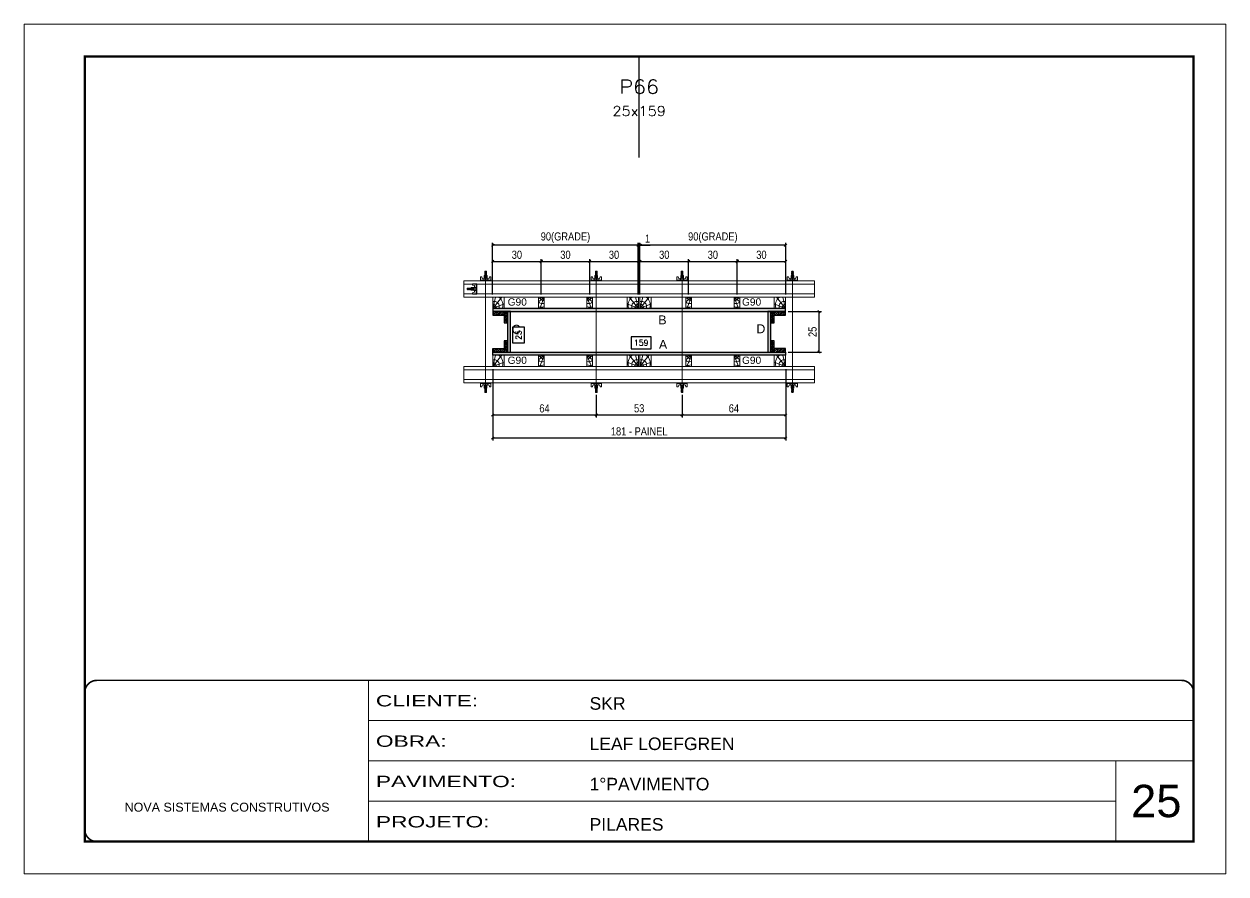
# Model space of a CAD drawing. Extents: x 14400 to 27878, y -21631 to 6985.
# Drawn here: x 14413 to 15898, y -957 to 93 of the extents above; entities that cross this region are included whole.
import ezdxf
from ezdxf.enums import TextEntityAlignment as Align

# ---------------------------------------------------------------- set-up
doc = ezdxf.new("R2010")
doc.units = 0
for name, pattern in [('CONTINUO', [0]), ('DASHED', [0.75, 0.5, -0.25]), ('HIDDEN', [0.375, 0.25, -0.125])]:
    doc.linetypes.add(name, pattern=pattern)
for name, color, linetype, lineweight in [('CARIMBO', 255, 'Continuous', 9), ('Folhas', 255, 'Continuous', 9), ('Hachura', 251, 'Continuous', 9), ('Madeira', 126, 'Continuous', 18), ('Perfil Metálico', 224, 'Continuous', 18), ('SARRAFO DE PRESSAO', 251, 'DASHED', 9), ('Texto Seção', 7, 'Continuous', 15)]:
    doc.layers.add(name, color=color, linetype=linetype, lineweight=lineweight)
for name, color, linetype in [('CHAPA', 1, 'Continuous'), ('COTA', 241, 'Continuous'), ('MEIO_PONT', 93, 'Continuous'), ('SARRAFO', 251, 'Continuous'), ('Texto de Titulo', 7, 'Continuous'), ('Texto Qtd Sarr', 242, 'Continuous'), ('TEXTO_GERAL', 7, 'Continuous')]:
    doc.layers.add(name, color=color, linetype=linetype)
doc.styles.add('ARIAL', font='arial.ttf')
doc.styles.add('COTA TECNICA 2X', font='techl___.ttf', dxfattribs={"height": 10})
doc.styles.add('ROMANS', font='romans.shx')
doc.styles.add('SANSSERIF', font='sas_____.pfb')
doc.styles.add('Tecnologia', font='')
doc.styles.get('Tecnologia').set_extended_font_data('Forgotten Futurist')
doc.dimstyles.new('SECAO PILAR', dxfattribs={"dimtxt": 10, "dimasz": 3, "dimexe": 3, "dimexo": 3, "dimgap": 3, "dimtad": 1, "dimdec": 1, "dimlfac": 0.5, "dimzin": 12, "dimdsep": 46, "dimtxsty": 'COTA TECNICA 2X', "dimblk1": 'OBLIQUE', "dimblk2": 'OBLIQUE', "dimsah": 1, "dimcen": 0.9, "dimclrd": 256, "dimclre": 256, "dimclrt": 256, "dimadec": 1, "dimazin": 3, "dimtfac": 1, "dimtdec": 1, "dimtmove": 0, "dimatfit": 3, "dimfxl": 1, "dimtolj": 1, "dimtzin": 12, "dimarcsym": 0})
doc.dimstyles.new('SECÇÃO 2', dxfattribs={"dimtxt": 7, "dimasz": 6, "dimexe": 0.18, "dimexo": 2, "dimgap": -4, "dimtad": 3, "dimdec": 1, "dimlfac": 0.5, "dimzin": 12, "dimdsep": 46, "dimtxsty": 'ROMANS', "dimblk": 'ARCHTICK', "dimcen": 0.09, "dimse1": 1, "dimse2": 1, "dimsd1": 1, "dimsd2": 1, "dimclrd": 180, "dimclre": 5, "dimclrt": 1, "dimadec": 0, "dimazin": 3, "dimtfac": 1, "dimtdec": 1, "dimtofl": 0, "dimtmove": 0, "dimatfit": 3, "dimldrblk": 'ARCHTICK', "dimfxl": 1, "dimtolj": 1, "dimtzin": 0, "dimarcsym": 0})

# ---------------------------------------------------------------- blocks, each defined once
blk = doc.blocks.new('9999999999')
at = {"color": 30, "linetype": 'CONTINUO'}
for p, q in [((98564.6, 34230.2), (98564.6, 34429.4)), ((98564.6, 34379.6), (99584, 34379.6)), ((98564.6, 34329.8), (99488, 34329.8)), ((99584, 34329.8), (99488, 34329.8)), ((99488, 34329.8), (99488, 34230.2)), ((98564.6, 34280), (99488, 34280))]:
    blk.add_line(p, q, dxfattribs=at)
at = {"color": 30, "linetype": 'CONTINUO', "const_width": 2}
blk.add_lwpolyline([(99584, 34230.2), (99584, 34414.4, 0.414214), (99569, 34429.4), (98229, 34429.4, 0.414214), (98214, 34414.4), (98214, 34245.2, 0.414214), (98229, 34230.2), (99584, 34230.2)], format="xyb", dxfattribs=at)
at = {"layer": 'Folhas'}
blk.add_lwpolyline([(98139, 34190.2), (99624, 34190.2), (99624, 35240.2), (98139, 35240.2)], close=True, dxfattribs=at)
at = {"layer": 'Folhas', "color": 30, "const_width": 3}
blk.add_lwpolyline([(98214, 34230.2), (99584, 34230.2), (99584, 35200.2), (98214, 35200.2)], close=True, dxfattribs=at)
at = {"color": 7, "linetype": 'Continuous', "ltscale": 5, "style": 'ARIAL'}
for s, height, p in [('SKR', 15.48, (98837.7, 34393.1)), ('LEAF LOEFGREN', 15.483, (98837.7, 34343.3)), ('1°PAVIMENTO', 15.483, (98837.7, 34293.5)), ('NOVA SISTEMAS CONSTRUTIVOS', 11.059, (98263.2, 34267.2)), ('PILARES', 15.48, (98837.7, 34243.7))]:
    blk.add_text(s, height=height, dxfattribs=at).set_placement(p)
at = {"layer": 'Folhas', "color": 7, "style": 'Tecnologia', "width": 1.5}
for s, p in [('CLIENTE:', (98573.7, 34397.2)), ('OBRA:', (98573.7, 34347.3)), ('PAVIMENTO:', (98573.7, 34297.5)), ('PROJETO:', (98573.7, 34247.7))]:
    blk.add_text(s, height=14, dxfattribs=at).set_placement(p)
blk = doc.blocks.new('*D990')
at = {"layer": 'COTA', "color": 180, "lineweight": -2, "transparency": 16777216}
for p, q in [((15031.9, -281.2), (15016.9, -281.2)), ((15016.9, -281.2), (15016.9, -300.6)), ((15031.9, -300.6), (15031.9, -281.2)), ((15016.9, -300.6), (15031.9, -300.6))]:
    blk.add_line(p, q, dxfattribs=at)
at = {"layer": 'Defpoints', "color": 0, "transparency": 16777216}
for p in [(15031.8, -262), (15031.8, -312), (15035.9, -312)]:
    blk.add_point(p, dxfattribs=at)
at = {"layer": 'COTA', "color": 1, "transparency": 16777216, "insert": (15024.4, -290.9), "char_height": 7, "attachment_point": 5, "rotation": 90, "style": 'ROMANS'}
blk.add_mtext('\\A1;25', dxfattribs=at)
blk = doc.blocks.new('_ArchTick')
at = {"color": 0, "linetype": 'ByBlock', "const_width": 0.15}
blk.add_lwpolyline([(-0.5, -0.5), (0.5, 0.5)], dxfattribs=at)
blk = doc.blocks.new('*D991')
at = {"layer": 'COTA', "color": 180, "lineweight": -2, "transparency": 16777216}
for p, q in [((15188.4, -293), (15163.7, -293)), ((15163.7, -293), (15163.7, -308)), ((15188.4, -308), (15188.4, -293)), ((15163.7, -308), (15188.4, -308))]:
    blk.add_line(p, q, dxfattribs=at)
at = {"layer": 'Defpoints', "color": 0, "transparency": 16777216}
for p in [(15014.5, -312), (15332.5, -312), (15332.5, -312)]:
    blk.add_point(p, dxfattribs=at)
at = {"layer": 'COTA', "color": 1, "transparency": 16777216, "insert": (15176, -300.5), "char_height": 7, "attachment_point": 5, "style": 'ROMANS'}
blk.add_mtext('\\A1;159', dxfattribs=at)
blk = doc.blocks.new('_Oblique')
at = {"color": 0, "linetype": 'ByBlock', "lineweight": -2}
blk.add_line((-0.5, -0.5), (0.5, 0.5), dxfattribs=at)
blk = doc.blocks.new('*D992')
at = {"layer": 'COTA', "lineweight": -2, "transparency": 16777216}
for p, q in [((14992.5, -333), (14992.5, -421.1)), ((15354.5, -332.9), (15354.5, -421.1)), ((14992.5, -418.1), (15354.5, -418.1))]:
    blk.add_line(p, q, dxfattribs=at)
at = {"layer": 'Defpoints', "color": 0, "transparency": 16777216}
for p in [(14992.5, -330), (15354.5, -329.9), (15354.5, -418.1)]:
    blk.add_point(p, dxfattribs=at)
at = {"layer": 'COTA', "lineweight": -2, "transparency": 16777216, "xscale": 3, "yscale": 3, "zscale": 3, "rotation": 180}
blk.add_blockref('_Oblique', (14992.5, -418.1), dxfattribs=at)
at = {"layer": 'COTA', "lineweight": -2, "transparency": 16777216, "xscale": 3, "yscale": 3, "zscale": 3}
blk.add_blockref('_Oblique', (15354.5, -418.1), dxfattribs=at)
at = {"layer": 'COTA', "transparency": 16777216, "insert": (15173.5, -410), "char_height": 10, "attachment_point": 5, "style": 'COTA TECNICA 2X'}
blk.add_mtext('\\A1;181 - PAINEL', dxfattribs=at)
blk = doc.blocks.new('*D993')
at = {"layer": 'COTA', "lineweight": -2, "transparency": 16777216}
for p, q in [((14992.5, -333), (14992.5, -392.7)), ((15120.5, -364.7), (15120.5, -392.7)), ((14992.5, -389.7), (15120.5, -389.7))]:
    blk.add_line(p, q, dxfattribs=at)
at = {"layer": 'Defpoints', "color": 0, "transparency": 16777216}
for p in [(14992.5, -330), (15120.5, -361.7), (15120.5, -389.7)]:
    blk.add_point(p, dxfattribs=at)
at = {"layer": 'COTA', "lineweight": -2, "transparency": 16777216, "xscale": 3, "yscale": 3, "zscale": 3, "rotation": 180}
blk.add_blockref('_Oblique', (14992.5, -389.7), dxfattribs=at)
at = {"layer": 'COTA', "lineweight": -2, "transparency": 16777216, "xscale": 3, "yscale": 3, "zscale": 3}
blk.add_blockref('_Oblique', (15120.5, -389.7), dxfattribs=at)
at = {"layer": 'COTA', "transparency": 16777216, "insert": (15056.5, -381.6), "char_height": 10, "attachment_point": 5, "style": 'COTA TECNICA 2X'}
blk.add_mtext('\\A1;64', dxfattribs=at)
blk = doc.blocks.new('*D994')
at = {"layer": 'COTA', "lineweight": -2, "transparency": 16777216}
for p, q in [((15354.5, -333), (15354.5, -392.7)), ((15226.5, -364.7), (15226.5, -392.7)), ((15226.5, -389.7), (15354.5, -389.7))]:
    blk.add_line(p, q, dxfattribs=at)
at = {"layer": 'Defpoints', "color": 0, "transparency": 16777216}
for p in [(15354.5, -330), (15226.5, -361.7), (15354.5, -389.7)]:
    blk.add_point(p, dxfattribs=at)
at = {"layer": 'COTA', "lineweight": -2, "transparency": 16777216, "xscale": 3, "yscale": 3, "zscale": 3, "rotation": 180}
blk.add_blockref('_Oblique', (15226.5, -389.7), dxfattribs=at)
at = {"layer": 'COTA', "lineweight": -2, "transparency": 16777216, "xscale": 3, "yscale": 3, "zscale": 3}
blk.add_blockref('_Oblique', (15354.5, -389.7), dxfattribs=at)
at = {"layer": 'COTA', "transparency": 16777216, "insert": (15290.5, -381.6), "char_height": 10, "attachment_point": 5, "style": 'COTA TECNICA 2X'}
blk.add_mtext('\\A1;64', dxfattribs=at)
blk = doc.blocks.new('C')
at = {"layer": 'Hachura', "color": 0}
for p, q in [((0, 3.22), (0, -3.22)), ((0.45, 3.22), (0, 3.22)), ((0.46, 3.16), (0, 3.16)), ((0.46, 3.05), (0, 3.05)), ((0.46, 2.88), (0, 2.88)), ((0, 2.75), (0, -1.16)), ((0.46, 2.65), (0, 2.65)), ((0.46, 2.23), (0, 2.23)), ((0.46, 1.51), (0, 1.51)), ((0.39, 0.49), (0.17, 0.49)), ((0.45, -3.23), (0.45, 3.22)), ((0.45, 3.22), (2.58, 3.22)), ((1.74, 0.97), (0.45, 0.97)), ((1.45, 0.1), (0.45, 0.1)), ((1.35, 1.94), (1.35, 0.96)), ((2.58, 2.39), (1.47, 2.09)), ((1.74, -0.97), (1.74, 0.97)), ((1.74, 0.97), (1.74, 0.84)), ((1.74, 0.97), (1.74, 0.84)), ((1.74, 0.84), (3.35, 0.84)), ((3.35, 0.45), (1.74, 0.45)), ((2.58, 3.22), (2.58, 2.39)), ((3.32, 0.84), (3.32, -0.84)), ((3.35, 0.84), (3.35, -0.84)), ((3.68, 0.45), (3.35, 0.45)), ((3.84, -0.52), (3.35, 0.45)), ((3.35, 0.06), (3.67, -0.57)), ((3.68, 0.45), (4.16, -0.52)), ((3.72, 0.5), (4.25, -0.57)), ((4.37, -0.55), (3.83, 0.53)), ((4.15, 0.45), (3.93, 0.45)), ((4.42, -0.52), (3.93, 0.45)), ((4.15, 0.45), (4.26, 0.45)), ((4.26, 0.45), (4.74, -0.52)), ((4.3, 0.5), (4.83, -0.57)), ((4.95, -0.55), (4.41, 0.53)), ((4.51, 0.45), (4.84, 0.45)), ((5, -0.52), (4.51, 0.45)), ((4.84, 0.45), (5.32, -0.52)), ((4.88, 0.5), (5.41, -0.57)), ((5.53, -0.55), (4.99, 0.53)), ((5.58, -0.52), (5.09, 0.45)), ((5.42, 0.45), (5.09, 0.45)), ((5.58, -0.52), (5.09, 0.45)), ((5.42, 0.45), (5.74, -0.19)), ((5.46, 0.5), (5.74, -0.07)), ((5.74, 0.19), (5.57, 0.53)), ((5.74, 0.32), (5.68, 0.45)), ((5.68, 0.45), (5.74, 0.45)), ((5.74, 0.45), (5.9, 0.29)), ((5.74, 0.45), (5.74, -0.52)), ((5.9, -0.36), (5.9, 0.29)), ((0.45, 0), (0, 0)), ((0.46, -1.52), (0, -1.52)), ((0.46, -2.23), (0, -2.23)), ((0.46, -2.65), (0, -2.65)), ((0.46, -2.88), (0, -2.88)), ((0.46, -3.05), (0, -3.05)), ((0.46, -3.16), (0, -3.16)), ((0, -3.22), (2.57, -3.22)), ((0.08, -0.48), (0.29, -0.48)), ((0.29, -0.48), (0.4, -0.48)), ((0.45, 0), (0.45, -0.97)), ((0.45, -0.16), (1.45, -0.16)), ((0.45, -0.65), (0.45, -0.32)), ((0.45, -3.23), (0.45, -0.65)), ((0.45, -0.97), (1.74, -0.97)), ((1.35, -1.94), (1.35, -0.97)), ((2.58, -2.39), (1.47, -2.1)), ((3.35, -0.32), (1.74, -0.32)), ((3.35, -0.84), (1.74, -0.84)), ((2.58, -3.23), (2.58, -2.39)), ((3.35, -0.07), (3.58, -0.52)), ((3.35, -0.52), (3.58, -0.52)), ((3.84, -0.52), (4.16, -0.52)), ((4.42, -0.52), (4.74, -0.52)), ((4.63, -0.52), (4.74, -0.52)), ((5, -0.52), (5.32, -0.52)), ((5.58, -0.52), (5.74, -0.52)), ((5.74, -0.52), (5.9, -0.36)), ((5.74, -0.52), (5.74, -0.52))]:
    blk.add_line(p, q, dxfattribs=at)
for centre, radius, start, end in [((1.52, 1.94), 0.161, 104.74356, 180), ((1.44, -0.03), 0.129, 272.69497, 87.30503), ((3.81, 0.39), 0.143, 25.56881, 154.43119), ((4.39, 0.39), 0.143, 25.56881, 154.43119), ((4.97, 0.39), 0.143, 25.56881, 154.43119), ((5.55, 0.39), 0.143, 25.56881, 154.43119), ((0.17, -0.37), 0.174, 221.74404, 317.85924), ((1.52, -1.94), 0.161, 180, 255.25644), ((3.71, -0.4), 0.174, 222.14076, 318.25596), ((4.29, -0.4), 0.174, 222.14076, 318.25596), ((4.87, -0.4), 0.174, 222.14076, 318.25596), ((5.45, -0.4), 0.174, 222.14076, 318.25596), ((5.61, -0.4), 0.174, 317.85924, 318.25596)]:
    blk.add_arc(centre, radius, start, end, dxfattribs=at)
blk = doc.blocks.new('*D1011')
at = {"layer": 'COTA', "lineweight": -2, "transparency": 16777216}
for p, q in [((15120.5, -364.7), (15120.5, -392.7)), ((15226.5, -364.7), (15226.5, -392.7)), ((15120.5, -389.7), (15226.5, -389.7))]:
    blk.add_line(p, q, dxfattribs=at)
at = {"layer": 'Defpoints', "color": 0, "transparency": 16777216}
for p in [(15120.5, -361.7), (15226.5, -361.7), (15226.5, -389.7)]:
    blk.add_point(p, dxfattribs=at)
at = {"layer": 'COTA', "lineweight": -2, "transparency": 16777216, "xscale": 3, "yscale": 3, "zscale": 3, "rotation": 180}
blk.add_blockref('_Oblique', (15120.5, -389.7), dxfattribs=at)
at = {"layer": 'COTA', "lineweight": -2, "transparency": 16777216, "xscale": 3, "yscale": 3, "zscale": 3}
blk.add_blockref('_Oblique', (15226.5, -389.7), dxfattribs=at)
at = {"layer": 'COTA', "transparency": 16777216, "insert": (15173.5, -381.5), "char_height": 10, "attachment_point": 5, "style": 'COTA TECNICA 2X'}
blk.add_mtext('\\A1;53', dxfattribs=at)
blk = doc.blocks.new('*D995')
at = {"layer": 'COTA', "lineweight": -2, "transparency": 16777216}
for p, q in [((15174.5, -241), (15174.5, -197)), ((15174.5, -200), (15234.5, -200)), ((15234.5, -241), (15234.5, -197))]:
    blk.add_line(p, q, dxfattribs=at)
at = {"layer": 'Defpoints', "color": 0, "transparency": 16777216}
for p in [(15234.5, -200), (15174.5, -244), (15234.5, -244)]:
    blk.add_point(p, dxfattribs=at)
at = {"layer": 'COTA', "lineweight": -2, "transparency": 16777216, "xscale": 3, "yscale": 3, "zscale": 3, "rotation": 180}
blk.add_blockref('_Oblique', (15174.5, -200), dxfattribs=at)
at = {"layer": 'COTA', "lineweight": -2, "transparency": 16777216, "xscale": 3, "yscale": 3, "zscale": 3}
blk.add_blockref('_Oblique', (15234.5, -200), dxfattribs=at)
at = {"layer": 'COTA', "transparency": 16777216, "insert": (15204.5, -191.8), "char_height": 10, "attachment_point": 5, "style": 'COTA TECNICA 2X'}
blk.add_mtext('\\A1;30', dxfattribs=at)
blk = doc.blocks.new('*D996')
at = {"layer": 'COTA', "lineweight": -2, "transparency": 16777216}
for p, q in [((15234.5, -241), (15234.5, -197)), ((15234.5, -200), (15294.5, -200)), ((15294.5, -241), (15294.5, -197))]:
    blk.add_line(p, q, dxfattribs=at)
at = {"layer": 'Defpoints', "color": 0, "transparency": 16777216}
for p in [(15294.5, -200), (15234.5, -244), (15294.5, -244)]:
    blk.add_point(p, dxfattribs=at)
at = {"layer": 'COTA', "lineweight": -2, "transparency": 16777216, "xscale": 3, "yscale": 3, "zscale": 3, "rotation": 180}
blk.add_blockref('_Oblique', (15234.5, -200), dxfattribs=at)
at = {"layer": 'COTA', "lineweight": -2, "transparency": 16777216, "xscale": 3, "yscale": 3, "zscale": 3}
blk.add_blockref('_Oblique', (15294.5, -200), dxfattribs=at)
at = {"layer": 'COTA', "transparency": 16777216, "insert": (15264.5, -191.8), "char_height": 10, "attachment_point": 5, "style": 'COTA TECNICA 2X'}
blk.add_mtext('\\A1;30', dxfattribs=at)
blk = doc.blocks.new('*D997')
at = {"layer": 'COTA', "lineweight": -2, "transparency": 16777216}
for p, q in [((15294.5, -241), (15294.5, -197)), ((15294.5, -200), (15354.5, -200)), ((15354.5, -241), (15354.5, -197))]:
    blk.add_line(p, q, dxfattribs=at)
at = {"layer": 'Defpoints', "color": 0, "transparency": 16777216}
for p in [(15354.5, -200), (15294.5, -244), (15354.5, -244)]:
    blk.add_point(p, dxfattribs=at)
at = {"layer": 'COTA', "lineweight": -2, "transparency": 16777216, "xscale": 3, "yscale": 3, "zscale": 3, "rotation": 180}
blk.add_blockref('_Oblique', (15294.5, -200), dxfattribs=at)
at = {"layer": 'COTA', "lineweight": -2, "transparency": 16777216, "xscale": 3, "yscale": 3, "zscale": 3}
blk.add_blockref('_Oblique', (15354.5, -200), dxfattribs=at)
at = {"layer": 'COTA', "transparency": 16777216, "insert": (15324.5, -191.8), "char_height": 10, "attachment_point": 5, "style": 'COTA TECNICA 2X'}
blk.add_mtext('\\A1;30', dxfattribs=at)
blk = doc.blocks.new('*D998')
at = {"layer": 'COTA', "lineweight": -2, "transparency": 16777216}
for p, q in [((15174.5, -241), (15174.5, -176.9)), ((15354.5, -241), (15354.5, -176.9)), ((15354.5, -179.9), (15174.5, -179.9))]:
    blk.add_line(p, q, dxfattribs=at)
at = {"layer": 'Defpoints', "color": 0, "transparency": 16777216}
for p in [(15174.5, -179.9), (15174.5, -244), (15354.5, -244)]:
    blk.add_point(p, dxfattribs=at)
at = {"layer": 'COTA', "lineweight": -2, "transparency": 16777216, "xscale": 3, "yscale": 3, "zscale": 3, "rotation": 180}
blk.add_blockref('_Oblique', (15174.5, -179.9), dxfattribs=at)
at = {"layer": 'COTA', "lineweight": -2, "transparency": 16777216, "xscale": 3, "yscale": 3, "zscale": 3}
blk.add_blockref('_Oblique', (15354.5, -179.9), dxfattribs=at)
at = {"layer": 'COTA', "transparency": 16777216, "insert": (15264.5, -170.6), "char_height": 10, "attachment_point": 5, "style": 'COTA TECNICA 2X'}
blk.add_mtext('\\A1;90(GRADE)', dxfattribs=at)
blk = doc.blocks.new('*D1012')
at = {"layer": 'COTA', "lineweight": -2, "transparency": 16777216}
for p, q in [((15357.5, -262), (15398.8, -262)), ((15395.8, -312), (15395.8, -262)), ((15357.5, -312), (15398.8, -312))]:
    blk.add_line(p, q, dxfattribs=at)
at = {"layer": 'Defpoints', "color": 0, "transparency": 16777216}
for p in [(15354.5, -262), (15395.8, -262), (15354.5, -312)]:
    blk.add_point(p, dxfattribs=at)
at = {"layer": 'COTA', "lineweight": -2, "transparency": 16777216, "xscale": 3, "yscale": 3, "zscale": 3}
for p, rotation in [((15395.8, -262), 90), ((15395.8, -312), 270)]:
    blk.add_blockref('_Oblique', p, dxfattribs=dict(at, rotation=rotation))
at = {"layer": 'COTA', "transparency": 16777216, "insert": (15387.7, -287), "char_height": 10, "attachment_point": 5, "rotation": 90, "style": 'COTA TECNICA 2X'}
blk.add_mtext('\\A1;25', dxfattribs=at)
blk = doc.blocks.new('PONTALETE')
at = {"layer": 'Madeira'}
for q in [(2.71, 7), (7, 5.76), (7, 1.74)]:
    blk.add_line((0, 0), q, dxfattribs=at)
blk.add_lwpolyline([(0, 0), (7, 0), (7, 7), (0, 7)], close=True, dxfattribs=at)
for centre, radius, start, end in [((2.04, 0.06), 6.23, 37.28179, 109.09128), ((1.09, 0.9), 3.19, 343.60304, 109.98471), ((-0.21, -0.78), 3.09, 14.63219, 86.0383)]:
    blk.add_arc(centre, radius, start, end, dxfattribs=at)
blk = doc.blocks.new('MEIO PONTALETE')
at = {"layer": 'Madeira'}
for q in [(2.71, 7), (3.5, 2.88), (3.5, 0.87)]:
    blk.add_line((0, 0), q, dxfattribs=at)
blk.add_lwpolyline([(0, 0), (3.5, 0), (3.5, 7), (0, 7)], close=True, dxfattribs=at)
for centre, radius, start, end in [((2.04, 0.06), 6.23, 76.44987, 109.09128), ((1.09, 0.9), 3.19, 40.90626, 109.98471), ((-0.21, -0.78), 3.09, 14.63219, 86.0383)]:
    blk.add_arc(centre, radius, start, end, dxfattribs=at)
blk = doc.blocks.new('*D999')
at = {"layer": 'COTA', "lineweight": -2, "transparency": 16777216}
for p, q in [((14992.4, -241), (14992.4, -197)), ((14992.4, -200), (15052.4, -200)), ((15052.4, -241), (15052.4, -197))]:
    blk.add_line(p, q, dxfattribs=at)
at = {"layer": 'Defpoints', "color": 0, "transparency": 16777216}
for p in [(15052.4, -200), (14992.4, -244), (15052.4, -244)]:
    blk.add_point(p, dxfattribs=at)
at = {"layer": 'COTA', "lineweight": -2, "transparency": 16777216, "xscale": 3, "yscale": 3, "zscale": 3, "rotation": 180}
blk.add_blockref('_Oblique', (14992.4, -200), dxfattribs=at)
at = {"layer": 'COTA', "lineweight": -2, "transparency": 16777216, "xscale": 3, "yscale": 3, "zscale": 3}
blk.add_blockref('_Oblique', (15052.4, -200), dxfattribs=at)
at = {"layer": 'COTA', "transparency": 16777216, "insert": (15022.4, -191.8), "char_height": 10, "attachment_point": 5, "style": 'COTA TECNICA 2X'}
blk.add_mtext('\\A1;30', dxfattribs=at)
blk = doc.blocks.new('*D1000')
at = {"layer": 'COTA', "lineweight": -2, "transparency": 16777216}
for p, q in [((15052.4, -241), (15052.4, -197)), ((15052.4, -200), (15112.4, -200)), ((15112.4, -241), (15112.4, -197))]:
    blk.add_line(p, q, dxfattribs=at)
at = {"layer": 'Defpoints', "color": 0, "transparency": 16777216}
for p in [(15112.4, -200), (15052.4, -244), (15112.4, -244)]:
    blk.add_point(p, dxfattribs=at)
at = {"layer": 'COTA', "lineweight": -2, "transparency": 16777216, "xscale": 3, "yscale": 3, "zscale": 3, "rotation": 180}
blk.add_blockref('_Oblique', (15052.4, -200), dxfattribs=at)
at = {"layer": 'COTA', "lineweight": -2, "transparency": 16777216, "xscale": 3, "yscale": 3, "zscale": 3}
blk.add_blockref('_Oblique', (15112.4, -200), dxfattribs=at)
at = {"layer": 'COTA', "transparency": 16777216, "insert": (15082.4, -191.8), "char_height": 10, "attachment_point": 5, "style": 'COTA TECNICA 2X'}
blk.add_mtext('\\A1;30', dxfattribs=at)
blk = doc.blocks.new('*D974')
at = {"layer": 'COTA', "lineweight": -2, "transparency": 16777216}
for p, q in [((15112.4, -241), (15112.4, -197)), ((15112.4, -200), (15172.4, -200)), ((15172.4, -241), (15172.4, -197))]:
    blk.add_line(p, q, dxfattribs=at)
at = {"layer": 'Defpoints', "color": 0, "transparency": 16777216}
for p in [(15172.4, -200), (15112.4, -244), (15172.4, -244)]:
    blk.add_point(p, dxfattribs=at)
at = {"layer": 'COTA', "lineweight": -2, "transparency": 16777216, "xscale": 3, "yscale": 3, "zscale": 3, "rotation": 180}
blk.add_blockref('_Oblique', (15112.4, -200), dxfattribs=at)
at = {"layer": 'COTA', "lineweight": -2, "transparency": 16777216, "xscale": 3, "yscale": 3, "zscale": 3}
blk.add_blockref('_Oblique', (15172.4, -200), dxfattribs=at)
at = {"layer": 'COTA', "transparency": 16777216, "insert": (15142.4, -191.8), "char_height": 10, "attachment_point": 5, "style": 'COTA TECNICA 2X'}
blk.add_mtext('\\A1;30', dxfattribs=at)
blk = doc.blocks.new('*D975')
at = {"layer": 'COTA', "lineweight": -2, "transparency": 16777216}
for p, q in [((14992.4, -241), (14992.4, -176.9)), ((15172.4, -241), (15172.4, -176.9)), ((15172.4, -179.9), (14992.4, -179.9))]:
    blk.add_line(p, q, dxfattribs=at)
at = {"layer": 'Defpoints', "color": 0, "transparency": 16777216}
for p in [(14992.4, -179.9), (14992.4, -244), (15172.4, -244)]:
    blk.add_point(p, dxfattribs=at)
at = {"layer": 'COTA', "lineweight": -2, "transparency": 16777216, "xscale": 3, "yscale": 3, "zscale": 3, "rotation": 180}
blk.add_blockref('_Oblique', (14992.4, -179.9), dxfattribs=at)
at = {"layer": 'COTA', "lineweight": -2, "transparency": 16777216, "xscale": 3, "yscale": 3, "zscale": 3}
blk.add_blockref('_Oblique', (15172.4, -179.9), dxfattribs=at)
at = {"layer": 'COTA', "transparency": 16777216, "insert": (15082.4, -170.6), "char_height": 10, "attachment_point": 5, "style": 'COTA TECNICA 2X'}
blk.add_mtext('\\A1;90(GRADE)', dxfattribs=at)
blk = doc.blocks.new('*D1001')
at = {"layer": 'COTA', "lineweight": -2, "transparency": 16777216}
for p, q in [((15172.5, -241), (15172.5, -176.9)), ((15174.5, -241), (15174.5, -176.9)), ((15172.5, -179.9), (15169.5, -179.9)), ((15172.5, -179.9), (15174.5, -179.9)), ((15174.5, -179.9), (15187.1, -179.9))]:
    blk.add_line(p, q, dxfattribs=at)
at = {"layer": 'Defpoints', "color": 0, "transparency": 16777216}
for p in [(15174.5, -179.9), (15172.5, -244), (15174.5, -244)]:
    blk.add_point(p, dxfattribs=at)
at = {"layer": 'COTA', "lineweight": -2, "transparency": 16777216, "xscale": 3, "yscale": 3, "zscale": 3}
blk.add_blockref('_Oblique', (15172.5, -179.9), dxfattribs=at)
at = {"layer": 'COTA', "lineweight": -2, "transparency": 16777216, "xscale": 3, "yscale": 3, "zscale": 3, "rotation": 180}
blk.add_blockref('_Oblique', (15174.5, -179.9), dxfattribs=at)
at = {"layer": 'COTA', "transparency": 16777216, "insert": (15183.8, -171.8), "char_height": 10, "attachment_point": 5, "style": 'COTA TECNICA 2X'}
blk.add_mtext('\\A1;1', dxfattribs=at)
blk = doc.blocks.new('titulo1')
at = {"layer": 'Defpoints', "color": 252, "linetype": 'HIDDEN', "ltscale": 2}
blk.add_line((0, 0), (0, 125), dxfattribs=at)
at = {"layer": 'Defpoints', "style": 'ROMANS', "oblique": 15}
blk.add_attdef('FOLHA', text='', height=10, dxfattribs=at).set_placement((0, 15.6), align=Align.MIDDLE_CENTER)
at = {"layer": 'Texto Qtd Sarr', "color": 3, "style": 'ROMANS', "oblique": 15}
for tag, height, p in [('TITULO', 17, (0, 71.4)), ('SEÇÃO', 12, (0, 41.5))]:
    blk.add_attdef(tag, text='', height=height, dxfattribs=at).set_placement(p, align=Align.MIDDLE_CENTER)

msp = doc.modelspace()

# ---------------------------------------------------------------- hatches: boundary and pattern name
at = {"layer": 'Hachura'}
h = msp.add_hatch(color=256, dxfattribs=at)
h.dxf.hatch_style = 1
h.paths.add_polyline_path([(15354.47, -261.98), (15354.47, -257.98), (14992.47, -257.98), (14992.47, -261.98)])
h = msp.add_hatch(dxfattribs=at)
h.set_pattern_fill('ANSI31', color=256, scale=0.5, angle=180, style=0)
h.set_pattern_definition([(225, (5868.5154, -23191.3835), (1.12253202, -1.12253202), [])])
h.paths.add_polyline_path([(15006.47, -261.98), (15006.47, -266.38), (14992.47, -266.38), (14992.47, -261.98)])
h = msp.add_hatch(dxfattribs=at)
h.set_pattern_fill('ANSI31', color=256, scale=0.5, angle=270, style=0)
h.set_pattern_definition([(315, (37902.2754, -9764.9272), (1.12253202, 1.12253202), [])])
h.paths.add_polyline_path([(15010.87, -275.98), (15006.47, -275.98), (15006.47, -261.98), (15010.87, -261.98)])
h = msp.add_hatch(color=256, dxfattribs=at)
h.dxf.hatch_style = 1
h.paths.add_polyline_path([(15010.87, -311.98), (15014.47, -311.98), (15014.47, -261.98), (15010.87, -261.98)])
h = msp.add_hatch(color=256, dxfattribs=at)
h.dxf.hatch_style = 1
h.paths.add_polyline_path([(15332.47, -311.98), (15336.07, -311.98), (15336.07, -261.98), (15332.47, -261.98)])
h = msp.add_hatch(dxfattribs=at)
h.set_pattern_fill('ANSI31', color=256, scale=0.5, angle=270, style=0)
h.set_pattern_definition([(315, (38231.8754, -9764.9272), (1.12253202, 1.12253202), [])])
h.paths.add_polyline_path([(15340.47, -275.98), (15336.07, -275.98), (15336.07, -261.98), (15340.47, -261.98)])
h = msp.add_hatch(dxfattribs=at)
h.set_pattern_fill('ANSI31', color=256, scale=0.5, angle=180, style=0)
h.set_pattern_definition([(225, (6216.5154, -23191.3835), (1.12253202, -1.12253202), [])])
h.paths.add_polyline_path([(15354.47, -261.98), (15354.47, -266.38), (15340.47, -266.38), (15340.47, -261.98)])
h = msp.add_hatch(dxfattribs=at)
h.set_pattern_fill('ANSI31', color=256, scale=0.5, angle=180, style=0)
h.set_pattern_definition([(225, (5868.5154, -23203.3835), (1.12253202, -1.12253202), [])])
h.paths.add_polyline_path([(15006.47, -311.98), (15006.47, -307.58), (14992.47, -307.58), (14992.47, -311.98)])
h = msp.add_hatch(dxfattribs=at)
h.set_pattern_fill('ANSI31', color=256, scale=0.5, angle=270, style=0)
h.set_pattern_definition([(315, (37902.2754, -9800.9272), (1.12253202, 1.12253202), [])])
h.paths.add_polyline_path([(15010.87, -311.98), (15006.47, -311.98), (15006.47, -297.98), (15010.87, -297.98)])
h = msp.add_hatch(dxfattribs=at)
h.set_pattern_fill('ANSI31', color=256, scale=0.5, angle=270, style=0)
h.set_pattern_definition([(315, (38231.8754, -9800.9272), (1.12253202, 1.12253202), [])])
h.paths.add_polyline_path([(15340.47, -311.98), (15336.07, -311.98), (15336.07, -297.98), (15340.47, -297.98)])
h = msp.add_hatch(dxfattribs=at)
h.set_pattern_fill('ANSI31', color=256, scale=0.5, angle=180, style=0)
h.set_pattern_definition([(225, (5851.5154, -23203.3835), (1.12253202, -1.12253202), [])])
h.paths.add_polyline_path([(15340.47, -311.98), (15340.47, -307.58), (15354.47, -307.58), (15354.47, -311.98)])
h = msp.add_hatch(color=256, dxfattribs=at)
h.dxf.hatch_style = 1
h.paths.add_polyline_path([(15354.47, -311.98), (15354.47, -315.98), (14992.47, -315.98), (14992.47, -311.98)])

# ---------------------------------------------------------------- linework, layer by layer
at = {"layer": 'CHAPA'}
for points in [[(15354.47, -261.98), (15354.47, -257.98), (14992.47, -257.98), (14992.47, -261.98)], [(15010.87, -311.98), (15014.47, -311.98), (15014.47, -261.98), (15010.87, -261.98)], [(15332.47, -311.98), (15336.07, -311.98), (15336.07, -261.98), (15332.47, -261.98)], [(15354.47, -311.98), (15354.47, -315.98), (14992.47, -315.98), (14992.47, -311.98)]]:
    msp.add_lwpolyline(points, close=True, dxfattribs=at)
at = {"layer": 'Hachura'}
for p, q in [((14983.78, -360.75), (14983.78, -217)), ((15120.47, -360.75), (15120.47, -217)), ((15226.47, -360.75), (15226.47, -217)), ((15362.86, -360.75), (15362.86, -217))]:
    msp.add_line(p, q, dxfattribs=at)
at = {"layer": 'Madeira'}
for points in [[(14992.47, -257.98), (14992.47, -243.98), (15172.47, -243.98), (15172.47, -257.98)], [(15174.47, -257.98), (15174.47, -243.98), (15354.47, -243.98), (15354.47, -257.98)], [(14992.47, -329.98), (14992.47, -315.98), (15172.47, -315.98), (15172.47, -329.98)], [(15174.47, -329.98), (15174.47, -315.98), (15354.47, -315.98), (15354.47, -329.98)]]:
    msp.add_lwpolyline(points, close=True, dxfattribs=at)
at = {"layer": 'Perfil Metálico'}
for p, q in [((15390.19, -228.04), (14956.75, -228.04)), ((15390.19, -240.04), (14956.75, -240.04)), ((15390.19, -333.98), (14956.75, -333.98)), ((15390.19, -345.98), (14956.75, -345.98))]:
    msp.add_line(p, q, dxfattribs=at)
for points in [[(15390.19, -243.97), (15390.19, -223.97), (14956.75, -224.04), (14956.75, -244.04)], [(14956.75, -329.98), (14956.75, -349.98), (15390.19, -349.92), (15390.19, -329.92)]]:
    msp.add_lwpolyline(points, close=True, dxfattribs=at)
at = {"layer": 'SARRAFO'}
for points in [[(14992.47, -266.38), (15006.47, -266.38), (15006.47, -261.98), (14992.47, -261.98)], [(14992.47, -266.38), (15006.47, -266.38), (15006.47, -261.98), (14992.47, -261.98)], [(15006.47, -261.98), (15006.47, -275.98), (15010.87, -275.98), (15010.87, -261.98)], [(15006.47, -261.98), (15006.47, -275.98), (15010.87, -275.98), (15010.87, -261.98)], [(15336.07, -261.98), (15336.07, -275.98), (15340.47, -275.98), (15340.47, -261.98)], [(15336.07, -261.98), (15336.07, -275.98), (15340.47, -275.98), (15340.47, -261.98)], [(15340.47, -266.38), (15354.47, -266.38), (15354.47, -261.98), (15340.47, -261.98)], [(15340.47, -266.38), (15354.47, -266.38), (15354.47, -261.98), (15340.47, -261.98)], [(14992.47, -307.58), (15006.47, -307.58), (15006.47, -311.98), (14992.47, -311.98)], [(14992.47, -307.58), (15006.47, -307.58), (15006.47, -311.98), (14992.47, -311.98)], [(15006.47, -297.98), (15006.47, -311.98), (15010.87, -311.98), (15010.87, -297.98)], [(15006.47, -297.98), (15006.47, -311.98), (15010.87, -311.98), (15010.87, -297.98)], [(15336.07, -297.98), (15336.07, -311.98), (15340.47, -311.98), (15340.47, -297.98)], [(15336.07, -297.98), (15336.07, -311.98), (15340.47, -311.98), (15340.47, -297.98)], [(15354.47, -307.58), (15340.47, -307.58), (15340.47, -311.98), (15354.47, -311.98)], [(15354.47, -307.58), (15340.47, -307.58), (15340.47, -311.98), (15354.47, -311.98)]]:
    msp.add_lwpolyline(points, close=True, dxfattribs=at)

# ---------------------------------------------------------------- block references
at = {"layer": 'Hachura', "linetype": 'Continuous', "yscale": 2, "zscale": 2}
for p, xscale, rotation in [((14983.79, -224), -2, 270), ((15120.46, -224), 2, 90.00000000000001), ((15226.46, -224), 2, 90.00000000000001), ((15362.85, -224), 2, 90.00000000000001), ((14972.78, -233.97), 2, 180), ((14983.78, -349.95), 2, 270), ((15120.47, -349.95), -2, 90), ((15226.47, -349.95), -2, 90), ((15362.86, -349.95), -2, 90)]:
    msp.add_blockref('C', p, dxfattribs=dict(at, xscale=xscale, rotation=rotation))
at = {"layer": 'MEIO_PONT'}
for name, p, xscale, yscale, zscale, rotation in [('PONTALETE', (14992.47, -257.98), -2, 2, 2, 270), ('MEIO PONTALETE', (15055.97, -243.98), 1.999999997962732, 1.999999997962732, 1.999999997962732, 180), ('MEIO PONTALETE', (15108.97, -243.98), -1.999999997962732, 1.999999997962732, 1.999999997962732, 180), ('PONTALETE', (15172.47, -257.98), 2, 2, 2, 89.99999999999997), ('PONTALETE', (15174.47, -257.98), -2, 2, 2, 270), ('MEIO PONTALETE', (15237.97, -243.98), 1.999999997962732, 1.999999997962732, 1.999999997962732, 180), ('MEIO PONTALETE', (15290.97, -243.98), -1.999999997962732, 1.999999997962732, 1.999999997962732, 180), ('PONTALETE', (15354.47, -257.98), 2, 2, 2, 89.99999999999997), ('PONTALETE', (14992.47, -329.98), -2, 2, 2, 270), ('MEIO PONTALETE', (15055.97, -315.98), 1.999999997962732, 1.999999997962732, 1.999999997962732, 180), ('MEIO PONTALETE', (15108.97, -315.98), -1.999999997962732, 1.999999997962732, 1.999999997962732, 180), ('PONTALETE', (15172.47, -329.98), 2, 2, 2, 89.99999999999997), ('PONTALETE', (15174.47, -329.98), -2, 2, 2, 270), ('MEIO PONTALETE', (15237.97, -315.98), 1.999999997962732, 1.999999997962732, 1.999999997962732, 180), ('MEIO PONTALETE', (15290.97, -315.98), -1.999999997962732, 1.999999997962732, 1.999999997962732, 180), ('PONTALETE', (15354.47, -329.98), 2, 2, 2, 89.99999999999997)]:
    msp.add_blockref(name, p, dxfattribs=dict(at, xscale=xscale, yscale=yscale, zscale=zscale, rotation=rotation))
at = {"layer": 'SARRAFO DE PRESSAO', "color": 6, "linetype": 'ByBlock'}
msp.add_blockref('9999999999', (-83725.51, -35146.93), dxfattribs=at)
at = {"layer": 'Texto Seção'}
ref = msp.add_blockref('titulo1', (15173.47, -71.72), dxfattribs=at)
ref.add_attrib('TITULO', 'P66', dxfattribs={"layer": 'Texto de Titulo', "color": 7, "height": 17, "style": 'ROMANS', "width": 1.1}).set_placement((15173.47, 15.78), align=Align.MIDDLE_CENTER)
ref.add_attrib('SEÇÃO', '25x159', dxfattribs={"layer": 'Texto de Titulo', "color": 7, "height": 12, "style": 'ROMANS', "width": 1.1}).set_placement((15173.47, -14.22), align=Align.MIDDLE_CENTER)

# ---------------------------------------------------------------- texts
at = {"layer": 'CARIMBO', "style": 'ARIAL'}
msp.add_text('25', height=40, dxfattribs=at).set_placement((15781.33, -886.58))
at = {"layer": 'TEXTO_GERAL', "color": 0, "linetype": 'Continuous', "style": 'SANSSERIF'}
for p in [(15010.97, -250.08), (15300.5, -250.08), (15010.97, -322.08), (15300.5, -322.08)]:
    msp.add_text('G90', height=9, dxfattribs=at).set_placement(p, align=Align.MIDDLE_LEFT)
at = {"layer": 'TEXTO_GERAL', "style": 'ARIAL'}
for s, p in [('B', (15202.23, -272.23)), ('C', (15021.48, -283.83)), ('D', (15323.83, -283.25)), ('A', (15202.98, -302.46))]:
    msp.add_text(s, height=11, dxfattribs=at).set_placement(p, align=Align.MIDDLE_CENTER)

# ---------------------------------------------------------------- dimensions: what is measured, and where the dimension line sits
at = {"layer": 'COTA'}
for base, p1, p2, text, picture, middle in [((14992.45, -179.85), (15172.44, -243.98), (14992.45, -243.98), '<>(GRADE)', '*D975', (15082.44, -170.63)), ((15174.47, -179.85), (15354.46, -243.98), (15174.47, -243.98), '<>(GRADE)', '*D998', (15264.47, -170.63)), ((15354.47, -418.14), (14992.47, -329.97), (15354.47, -329.93), '<> - PAINEL', '*D992', (15173.47, -410.04))]:
    dim = msp.add_linear_dim(base=base, p1=p1, p2=p2, text=text, dimstyle='SECAO PILAR', dxfattribs=at)
    dim.commit()
    dim.dimension.update_dxf_attribs({"geometry": picture, "text_midpoint": middle})
for base, p1, p2, picture, middle in [((15174.47, -179.85), (15172.47, -244), (15174.47, -244), '*D1001', (15183.76, -171.79)), ((15052.45, -200.05), (14992.45, -243.98), (15052.45, -243.98), '*D999', (15022.45, -191.83)), ((15112.45, -200.05), (15052.45, -243.98), (15112.45, -243.98), '*D1000', (15082.45, -191.83)), ((15172.45, -200.05), (15112.45, -243.98), (15172.45, -243.98), '*D974', (15142.45, -191.83)), ((15234.47, -200.05), (15174.47, -243.98), (15234.47, -243.98), '*D995', (15204.47, -191.83)), ((15294.47, -200.05), (15234.47, -243.98), (15294.47, -243.98), '*D996', (15264.47, -191.83)), ((15354.47, -200.05), (15294.47, -243.98), (15354.47, -243.98), '*D997', (15324.47, -191.83)), ((15120.54, -389.71), (14992.47, -329.98), (15120.54, -361.75), '*D993', (15056.5, -381.61)), ((15354.47, -389.71), (15226.54, -361.75), (15354.47, -329.98), '*D994', (15290.5, -381.61)), ((15226.54, -389.71), (15120.54, -361.75), (15226.54, -361.75), '*D1011', (15173.54, -381.49))]:
    dim = msp.add_linear_dim(base=base, p1=p1, p2=p2, dimstyle='SECAO PILAR', dxfattribs=at)
    dim.commit()
    dim.dimension.update_dxf_attribs({"geometry": picture, "text_midpoint": middle})
dim = msp.add_linear_dim(base=(15035.88, -311.98), p1=(15031.79, -261.98), p2=(15031.79, -311.98), angle=270, dimstyle='SECÇÃO 2', dxfattribs=at)
dim.commit()
dim.dimension.update_dxf_attribs({"geometry": '*D990', "text_midpoint": (15035.88, -290.9), "dimtype": 160})
dim = msp.add_linear_dim(base=(15395.77, -261.98), p1=(15354.47, -311.98), p2=(15354.47, -261.98), angle=90, dimstyle='SECAO PILAR', dxfattribs=at)
dim.commit()
dim.dimension.update_dxf_attribs({"geometry": '*D1012', "text_midpoint": (15387.66, -286.98)})
dim = msp.add_linear_dim(base=(15332.47, -311.98), p1=(15014.47, -311.98), p2=(15332.47, -311.98), dimstyle='SECÇÃO 2', dxfattribs=at)
dim.commit()
dim.dimension.update_dxf_attribs({"geometry": '*D991', "text_midpoint": (15176.02, -311.98), "dimtype": 160})

doc.saveas('drawing.dxf')
